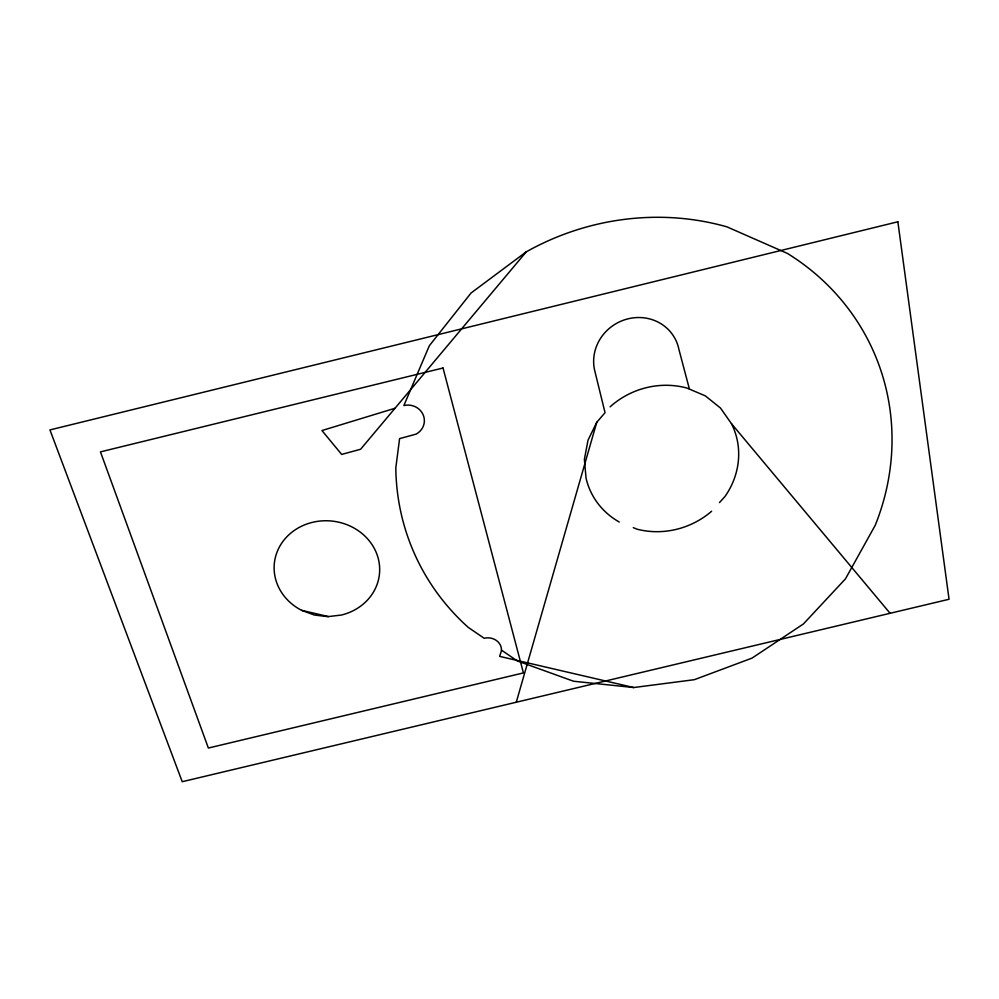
<?xml version="1.0" encoding="UTF-8"?>
<svg xmlns="http://www.w3.org/2000/svg" width="999" height="999" viewBox="0 0 999 999"><rect width="100%" height="100%" fill="white"/><g stroke="black" fill="none" stroke-linecap="round" stroke-linejoin="round"><path stroke-width="1.5" d="M516.271 702.235L596.765 422.277L605.044 412.687L594.592 370.117A43.619 41.259 -30 0 1 628.109 318.806A43.619 41.259 -30 0 1 678.945 349.525L689.422 389.098M596.765 422.277L588.024 440.184L584.39 459.265L586.051 478.196A78.159 72.178 -24 0 0 619.268 522.027M501.498 650.137L517.257 660.913L573.538 681.231L633.728 687.537L694.367 679.682L752.047 658.104L803.458 623.925L845.466 578.858L875.249 525.262A250.824 232.255 -22.8 0 0 787.462 253.446L726.897 226.835A250.824 232.255 -22.8 0 0 526.248 251.848L360.614 449.25L341.67 454.42L321.953 430.544L395.005 408.266M719.467 502.584L724.924 496.565A78.159 72.178 -24 0 0 731.43 423.626L720.479 408.029L705.356 395.891L687.112 388.112A78.159 72.178 -24 0 0 610.089 406.843M526.248 251.848L471.053 293.007L429.345 345.716L403.858 405.569A16.346 15.509 3.4 0 1 423.164 414.81A16.346 15.509 3.4 0 1 416.121 434.115L399.588 438.623L395.816 467.869A250.824 232.255 -22.8 0 0 468.306 627.434L484.153 638.261A14.098 12.575 -6.3 0 1 501.161 647.202L501.548 650.461L499.65 656.38L633.728 687.537M301.623 610.339L314.335 615.034L327.847 616.645L341.308 615.059A52.822 47.89 5.6 0 0 372.127 544.767A52.822 47.89 5.6 0 0 288.798 534.865A52.822 47.89 5.6 0 0 301.623 610.339L328.421 616.57M633.279 527.647L637.112 529.195A78.159 72.178 -24 0 0 711.6 511.263M731.43 423.626L890.084 613.286M897.864 221.778L49.95 429.92L182.23 781.705L949.05 599.263L897.864 221.778M443.032 368.007L100.462 451.873L208.366 748.039L523.426 672.914L443.032 368.007"/></g></svg>
